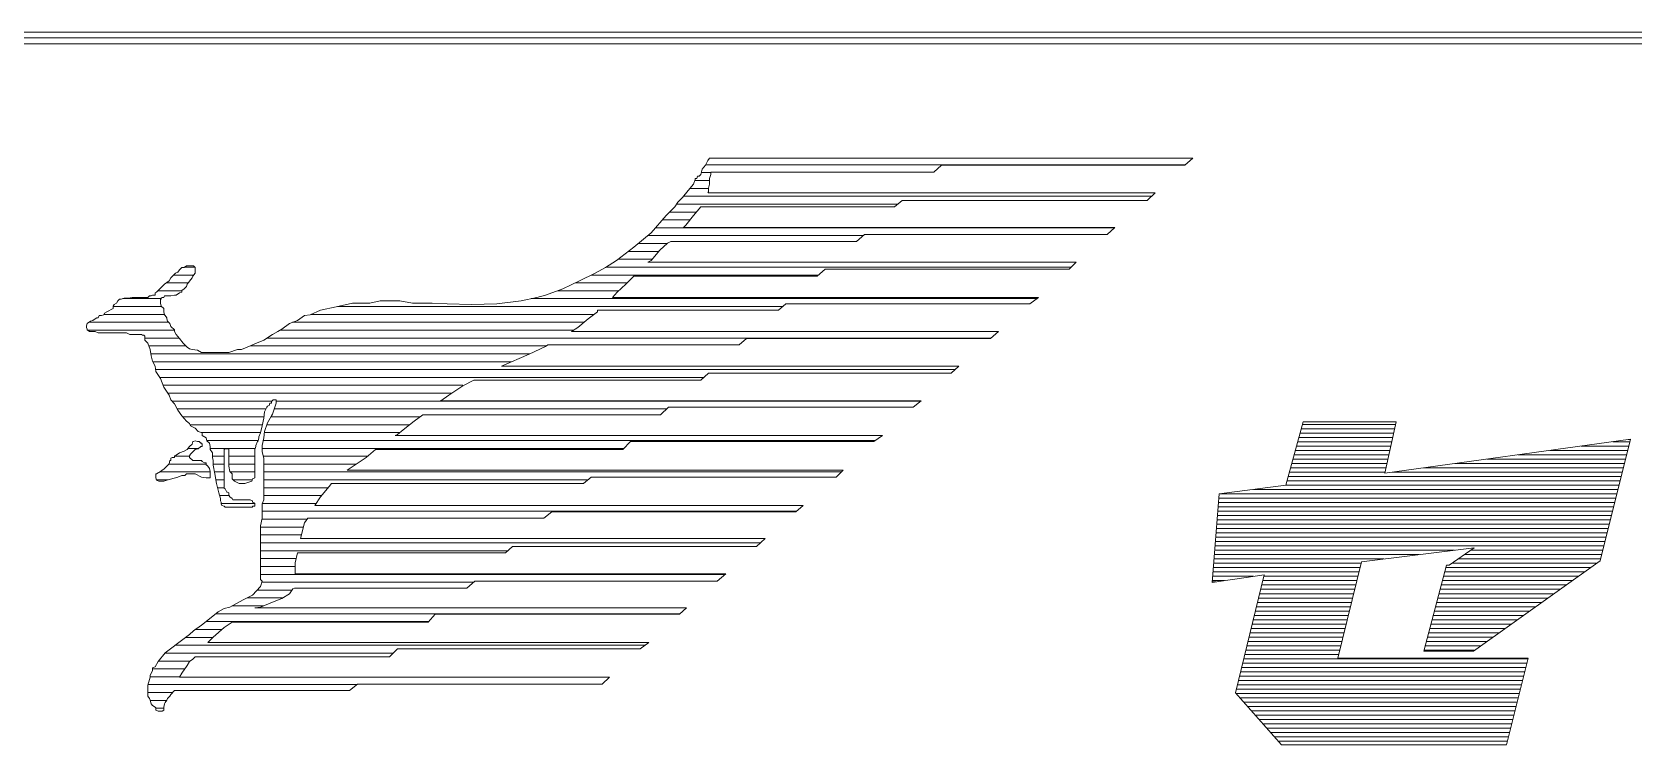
# Model space of a CAD drawing. Units: millimetres on the paper, enlarged 100 times. Extents: x -42050 to 42050, y -29700 to 29700.
# Drawn here: x -39295 to -35230, y -26979 to -25170 of the extents above; entities that cross this region are included whole.
import ezdxf

# ---------------------------------------------------------------- set-up
doc = ezdxf.new("R2010")
doc.units = ezdxf.units.MM
doc.header["$LTSCALE"] = 100
doc.layers.add('F-C_', color=134, linetype='Continuous', lineweight=18)

msp = doc.modelspace()

# ---------------------------------------------------------------- linework, layer by layer
at = {"layer": 'F-C_', "color": 2}
for p, q in [((-39835, -25185), (40195, -25185)), ((-39820, -25170), (40180, -25170)), ((-39820, -25200), (40180, -25200))]:
    msp.add_line(p, q, dxfattribs=at)
at = {"layer": 'F-C_', "color": 7, "lineweight": 9}
for p, q in [((-37576.3, -25489.8), (-36349.2, -25489.8)), ((-36369.1, -25507.8), (-36349.2, -25489.8)), ((-37596.8, -25526.7), (-37572.3, -25526.7)), ((-37585.5, -25506.8), (-36368, -25506.8)), ((-37572.3, -25525.8), (-37006.7, -25525.8)), ((-37006.7, -25525.8), (-36986.7, -25507.8)), ((-36986.7, -25507.8), (-36369.1, -25507.8)), ((-37625.8, -25566.7), (-37578.3, -25566.7)), ((-37613.3, -25546.7), (-37576.3, -25546.7)), ((-37659.5, -25606.7), (-37097.8, -25606.7)), ((-37641.9, -25586.7), (-36454, -25586.7)), ((-37598.3, -25613.7), (-37106.6, -25613.7)), ((-37578.3, -25577.8), (-36445.1, -25577.8)), ((-37106.6, -25613.7), (-37086.6, -25597.8)), ((-37086.6, -25597.8), (-36465.1, -25597.8)), ((-36465.1, -25597.8), (-36445.1, -25577.8)), ((-37695.7, -25646.7), (-37625.4, -25646.7)), ((-37677.2, -25626.7), (-37608.9, -25626.7)), ((-37732.7, -25686.6), (-37185.8, -25686.6)), ((-37712.9, -25666.7), (-36548.1, -25666.7)), ((-37642.3, -25665.7), (-36547, -25665.7)), ((-37202.6, -25701.7), (-37182.6, -25683.7)), ((-37182.6, -25683.7), (-36567, -25683.7)), ((-36567, -25683.7), (-36547, -25665.7)), ((-37782.3, -25726.6), (-37704.7, -25726.6)), ((-37757.1, -25706.6), (-37682.2, -25706.6)), ((-37674.2, -25701.7), (-37202.6, -25701.7)), ((-38925.4, -25779.6), (-38921.4, -25773.6)), ((-38921.4, -25773.6), (-38915.4, -25767.6)), ((-38915.4, -25767.6), (-38909.4, -25767.6)), ((-38909.4, -25767.6), (-38903.4, -25763.6)), ((-38907.8, -25766.6), (-38882.4, -25766.6)), ((-38903.4, -25763.6), (-38885.4, -25763.6)), ((-38885.4, -25763.6), (-38881.4, -25767.6)), ((-38881.4, -25767.6), (-38881.4, -25781.6)), ((-37866.1, -25781.6), (-37840.1, -25767.6)), ((-37840.1, -25767.6), (-37812.1, -25749.6)), ((-37838.5, -25766.6), (-36657.9, -25766.6)), ((-37808.2, -25746.6), (-37721.6, -25746.6)), ((-37732.2, -25753.6), (-36644.9, -25753.6)), ((-37302.5, -25789.6), (-37282.5, -25771.6)), ((-37282.5, -25771.6), (-36662.9, -25771.6)), ((-36662.9, -25771.6), (-36644.9, -25753.6)), ((-38954.8, -25806.6), (-38899.1, -25806.6)), ((-38936.3, -25786.6), (-38885.1, -25786.6)), ((-38931.4, -25781.6), (-38925.4, -25779.6)), ((-37916.5, -25806.6), (-37785.1, -25806.6)), ((-37906.1, -25801.6), (-37866.1, -25781.6)), ((-37876, -25786.6), (-37299.1, -25786.6)), ((-37768.2, -25789.6), (-37302.5, -25789.6)), ((-39065.1, -25846.5), (-38967.3, -25846.5)), ((-39041.3, -25843.6), (-39001.3, -25843.6)), ((-38976.3, -25826.5), (-38915.4, -25826.5)), ((-38481.7, -25857.6), (-38437.7, -25857.6)), ((-38115.9, -25859.6), (-38054, -25851.6)), ((-38028.7, -25846.5), (-36744.9, -25846.5)), ((-37961.6, -25826.5), (-37806.8, -25826.5)), ((-37822.1, -25843.6), (-36740.9, -25843.6)), ((-36762.9, -25859.6), (-36740.9, -25843.6)), ((-39112.7, -25886.5), (-38959.3, -25886.5)), ((-39089.2, -25866.5), (-38967.3, -25866.5)), ((-38587.3, -25886.5), (-37869.4, -25886.5)), ((-38519.2, -25866.5), (-37390.2, -25866.5)), ((-37910.1, -25919.5), (-37884.1, -25897.5)), ((-37860.1, -25875.6), (-37400.4, -25875.6)), ((-37400.4, -25875.6), (-37382.4, -25859.6)), ((-37382.4, -25859.6), (-36762.9, -25859.6)), ((-39153.8, -25926.5), (-38933.4, -25926.5)), ((-39150.6, -25906.5), (-38948.4, -25906.5)), ((-38707.5, -25951.5), (-38685.5, -25937.5)), ((-38666.5, -25926.5), (-37921.2, -25926.5)), ((-38633.9, -25906.5), (-37894.7, -25906.5)), ((-37926.1, -25929.5), (-37910.1, -25919.5)), ((-37926.1, -25929.5), (-36842.8, -25929.5)), ((-36862.8, -25947.5), (-36842.8, -25929.5)), ((-39009.3, -25946.5), (-38922.2, -25946.5)), ((-39009.3, -25951.5), (-39001.3, -25959.5)), ((-38998.7, -25966.4), (-38904.4, -25966.4)), ((-38741.9, -25966.4), (-37990.4, -25966.4)), ((-38699.6, -25946.5), (-36861.6, -25946.5)), ((-37986, -25963.5), (-37500.3, -25963.5)), ((-37500.3, -25963.5), (-37482.4, -25947.5)), ((-37482.4, -25947.5), (-36862.8, -25947.5)), ((-38993.9, -25986.4), (-38031.8, -25986.4)), ((-38988.8, -26006.4), (-38078.2, -26006.4)), ((-38103.9, -26017.5), (-38034, -25987.5)), ((-38103.9, -26017.5), (-36942.7, -26017.5)), ((-36962.7, -26035.4), (-36942.7, -26017.5)), ((-38982, -26026.4), (-36952.7, -26026.4)), ((-38971.4, -26046.4), (-37590.5, -26046.4)), ((-38173.9, -26053.4), (-37598.3, -26053.4)), ((-37598.3, -26053.4), (-37578.3, -26035.4)), ((-37578.3, -26035.4), (-36962.7, -26035.4)), ((-38963.2, -26066.4), (-38201.9, -26066.4)), ((-38950.9, -26086.4), (-38230.3, -26086.4)), ((-38940.4, -26106.3), (-38686.5, -26106.3)), ((-38933.4, -26113.4), (-38925.4, -26129.4)), ((-38926.9, -26126.3), (-38702, -26126.3)), ((-38705.5, -26133.4), (-38699.5, -26121.4)), ((-38679.5, -26121.4), (-38685.5, -26139.4)), ((-38681.2, -26126.3), (-37685.2, -26126.3)), ((-38675.5, -26106.3), (-37039.9, -26106.3)), ((-38303.8, -26141.4), (-37700.2, -26141.4)), ((-38259.8, -26105.4), (-37038.7, -26105.4)), ((-37700.2, -26141.4), (-37680.2, -26121.4)), ((-37680.2, -26121.4), (-37058.7, -26121.4)), ((-37058.7, -26121.4), (-37038.7, -26105.4)), ((-38912.8, -26146.3), (-38707.1, -26146.3)), ((-38894.4, -26166.3), (-38710.9, -26166.3)), ((-38697.5, -26161.4), (-38705.5, -26183.3)), ((-38699.3, -26166.3), (-38337.2, -26166.3)), ((-38689.2, -26146.3), (-38310.6, -26146.3)), ((-38866, -26186.3), (-38715.3, -26186.3)), ((-38851.7, -26206.3), (-38721.2, -26206.3)), ((-38708.9, -26206.3), (-37154.4, -26206.3)), ((-38705.9, -26186.3), (-38361.9, -26186.3)), ((-38373.7, -26193.3), (-37136.6, -26193.3)), ((-37796.1, -26229.3), (-37776.2, -26209.3)), ((-37776.2, -26209.3), (-37158.6, -26209.3)), ((-37158.6, -26209.3), (-37136.6, -26193.3)), ((-38933.4, -26246.2), (-38895.4, -26246.2)), ((-38899.1, -26226.3), (-38872.3, -26226.3)), ((-38843.4, -26226.3), (-38728.7, -26226.3)), ((-38837.4, -26246.2), (-38807.4, -26246.2)), ((-38795.5, -26246.2), (-38729.5, -26246.2)), ((-38711.5, -26226.3), (-37793.1, -26226.3)), ((-38708.8, -26246.2), (-38444, -26246.2)), ((-38495.7, -26281.3), (-38447.7, -26249.3)), ((-38447.7, -26249.3), (-38423.7, -26229.3)), ((-38423.7, -26229.3), (-37796.1, -26229.3)), ((-38979.7, -26306.2), (-38949.7, -26306.2)), ((-38970.9, -26286.2), (-38843.4, -26286.2)), ((-38948.3, -26266.2), (-38853.4, -26266.2)), ((-38835.4, -26266.2), (-38807.4, -26266.2)), ((-38832.3, -26286.2), (-38807.4, -26286.2)), ((-38828.9, -26306.2), (-38807.4, -26306.2)), ((-38795.5, -26266.2), (-38729.5, -26266.2)), ((-38792.5, -26286.2), (-38729.5, -26286.2)), ((-38784.5, -26306.2), (-38736.5, -26306.2)), ((-38707.5, -26266.2), (-38473.1, -26266.2)), ((-38707.5, -26286.2), (-37241.5, -26286.2)), ((-38707.5, -26306.2), (-37884.8, -26306.2)), ((-38495.7, -26281.3), (-37236.5, -26281.3)), ((-37896.1, -26315.3), (-37876.1, -26299.3)), ((-37876.1, -26299.3), (-37254.5, -26299.3)), ((-37254.5, -26299.3), (-37236.5, -26281.3)), ((-38824.7, -26326.2), (-38807.4, -26326.2)), ((-38819.4, -26346.2), (-38795, -26346.2)), ((-38707.5, -26326.2), (-38544.1, -26326.2)), ((-38707.5, -26346.2), (-38561, -26346.2)), ((-38535.6, -26315.3), (-37896.1, -26315.3)), ((-38815.4, -26366.2), (-38729.5, -26366.2)), ((-38711.5, -26386.1), (-37355.3, -26386.1)), ((-38711.1, -26366.2), (-38574.4, -26366.2)), ((-38577.6, -26371.2), (-37338.5, -26371.2)), ((-37996, -26403.2), (-37976, -26387.2)), ((-37976, -26387.2), (-37356.5, -26387.2)), ((-37356.5, -26387.2), (-37338.5, -26371.2)), ((-38715.5, -26426.1), (-38606.3, -26426.1)), ((-38712.1, -26406.1), (-38597.6, -26406.1)), ((-38595.6, -26403.2), (-37996, -26403.2)), ((-38715.5, -26446.1), (-38611.3, -26446.1)), ((-38715.5, -26466.1), (-37446.4, -26466.1)), ((-38613.6, -26455.2), (-37434.4, -26455.2)), ((-37456.4, -26475.1), (-37434.4, -26455.2)), ((-38715.5, -26486.1), (-38088.3, -26486.1)), ((-38715.5, -26506.1), (-38625, -26506.1)), ((-38621.6, -26491.1), (-38093.9, -26491.1)), ((-38093.9, -26491.1), (-38076, -26475.1)), ((-38076, -26475.1), (-37456.4, -26475.1)), ((-38715.5, -26526.1), (-38627.6, -26526.1)), ((-38715.5, -26546), (-37535.5, -26546)), ((-38627.6, -26545.1), (-37534.3, -26545.1)), ((-37556.3, -26563.1), (-37534.3, -26545.1)), ((-38723.6, -26586), (-38635.5, -26586)), ((-38711.5, -26563.1), (-38715.5, -26577.1)), ((-38712.3, -26566), (-38175.2, -26566)), ((-38629.6, -26581.1), (-38191.9, -26581.1)), ((-38191.9, -26581.1), (-38171.9, -26563.1)), ((-38171.9, -26563.1), (-37556.3, -26563.1)), ((-38787.7, -26626), (-38707.9, -26626)), ((-38749.4, -26606), (-38659.8, -26606)), ((-38729.5, -26631), (-38715.5, -26629)), ((-38729.5, -26631), (-37634.3, -26631)), ((-38715.5, -26629), (-38685.5, -26617)), ((-37652.2, -26647), (-37634.3, -26631)), ((-38854.1, -26666), (-38288.9, -26666)), ((-38829.5, -26646), (-37651.1, -26646)), ((-38787.5, -26667), (-38289.8, -26667)), ((-38289.8, -26667), (-38271.8, -26647)), ((-38271.8, -26647), (-37652.2, -26647)), ((-38905.1, -26705.9), (-38835.4, -26705.9)), ((-38882.2, -26685.9), (-38813.2, -26685.9)), ((-38958.1, -26745.9), (-38378.7, -26745.9)), ((-38931.9, -26725.9), (-37739.7, -26725.9)), ((-38849.4, -26719), (-37730.2, -26719)), ((-38387.7, -26754.9), (-38367.7, -26735)), ((-38367.7, -26735), (-37752.2, -26735)), ((-37752.2, -26735), (-37730.2, -26719)), ((-38989.3, -26785.9), (-38907.6, -26785.9)), ((-38974.5, -26765.9), (-38894, -26765.9)), ((-38881.4, -26754.9), (-38387.7, -26754.9)), ((-39001, -26825.8), (-38470.9, -26825.8)), ((-38995.3, -26805.9), (-38920.7, -26805.9)), ((-38921.4, -26806.9), (-37830.1, -26806.9)), ((-38489.7, -26840.9), (-38469.7, -26824.9)), ((-38469.7, -26824.9), (-37848.1, -26824.9)), ((-37848.1, -26824.9), (-37830.1, -26806.9)), ((-39001.3, -26845.8), (-38938.3, -26845.8)), ((-38995.3, -26864.9), (-38993.3, -26874.9)), ((-38995.3, -26865.8), (-38954, -26865.8)), ((-38959.3, -26874.9), (-38957.3, -26870.9)), ((-38943.3, -26850.9), (-38933.4, -26840.9)), ((-38933.4, -26840.9), (-38489.7, -26840.9)), ((-38981.3, -26885.8), (-38961.3, -26885.8))]:
    msp.add_line(p, q, dxfattribs=at)
at = {"layer": 'F-C_'}
for p, q in [((-36069, -26159.2), (-36113.1, -26320)), ((-36073.7, -26176.4), (-35837, -26176.4)), ((-36070.7, -26165.4), (-35834.6, -26165.4)), ((-36069, -26159.2), (-35833.2, -26159.2)), ((-35833.2, -26159.2), (-35861.9, -26289.2)), ((-36085.8, -26220.5), (-35846.7, -26220.5)), ((-36082.8, -26209.5), (-35844.3, -26209.5)), ((-36079.8, -26198.4), (-35841.9, -26198.4)), ((-36076.8, -26187.4), (-35839.5, -26187.4)), ((-35861.9, -26289.2), (-35238.3, -26203.2)), ((-35363.4, -26220.5), (-35242.6, -26220.5)), ((-35238.3, -26203.2), (-35315.4, -26511.7)), ((-35283.4, -26209.5), (-35239.9, -26209.5)), ((-35243.4, -26203.9), (-35238.5, -26203.9)), ((-36097.9, -26264.5), (-35856.5, -26264.5)), ((-36094.9, -26253.5), (-35854, -26253.5)), ((-36091.8, -26242.5), (-35851.6, -26242.5)), ((-36088.8, -26231.5), (-35849.2, -26231.5)), ((-35683.2, -26264.5), (-35253.6, -26264.5)), ((-35603.2, -26253.5), (-35250.9, -26253.5)), ((-35523.3, -26242.5), (-35248.1, -26242.5)), ((-35443.3, -26231.5), (-35245.4, -26231.5)), ((-36106.9, -26297.6), (-35261.9, -26297.6)), ((-36103.9, -26286.6), (-35861.3, -26286.6)), ((-36100.9, -26275.6), (-35858.9, -26275.6)), ((-35843, -26286.6), (-35259.1, -26286.6)), ((-35763.1, -26275.6), (-35256.4, -26275.6)), ((-36282.7, -26342.1), (-36113.1, -26320)), ((-36279.7, -26341.7), (-35272.9, -26341.7)), ((-36194.9, -26330.7), (-35270.2, -26330.7)), ((-36113, -26319.6), (-35267.4, -26319.6)), ((-36110, -26308.6), (-35264.6, -26308.6)), ((-36286.2, -26385.7), (-35283.9, -26385.7)), ((-36285.3, -26374.7), (-35281.2, -26374.7)), ((-36284.4, -26363.7), (-35278.4, -26363.7)), ((-36283.6, -26352.7), (-35275.7, -26352.7)), ((-36288.8, -26418.8), (-35292.2, -26418.8)), ((-36287.9, -26407.8), (-35289.4, -26407.8)), ((-36287, -26396.8), (-35286.7, -26396.8)), ((-36292.2, -26462.9), (-35303.2, -26462.9)), ((-36291.4, -26451.8), (-35300.4, -26451.8)), ((-36290.5, -26440.8), (-35297.7, -26440.8)), ((-36289.6, -26429.8), (-35294.9, -26429.8)), ((-36295.7, -26506.9), (-35864.5, -26506.9)), ((-36294.8, -26495.9), (-35774.9, -26495.9)), ((-36293.9, -26484.9), (-35685.4, -26484.9)), ((-36293.1, -26473.9), (-35306, -26473.9)), ((-35921.4, -26513.9), (-35634.9, -26478.7)), ((-35675.9, -26506.9), (-35314.2, -26506.9)), ((-35659.9, -26495.9), (-35311.5, -26495.9)), ((-35643.9, -26484.9), (-35308.7, -26484.9)), ((-36298.3, -26540), (-35927.7, -26540)), ((-36297.4, -26529), (-35925, -26529)), ((-36296.5, -26517.9), (-35922.3, -26517.9)), ((-36168.2, -26547), (-36240.9, -26846.7)), ((-35921.4, -26513.9), (-35980.9, -26758.5)), ((-35705.4, -26522.7), (-35762.7, -26740.9)), ((-35710, -26540), (-35355.1, -26540)), ((-35707.1, -26529), (-35339.6, -26529)), ((-35691.9, -26517.9), (-35324.1, -26517.9)), ((-35315.4, -26511.7), (-35637.1, -26740.9)), ((-36300.3, -26565.4), (-36291.1, -26565.4)), ((-36300, -26562), (-36268.4, -26562)), ((-36299.1, -26551), (-36194.9, -26551)), ((-36177.2, -26584), (-35938.4, -26584)), ((-36174.5, -26573), (-35935.7, -26573)), ((-36171.8, -26562), (-35933.1, -26562)), ((-36169.1, -26551), (-35930.4, -26551)), ((-35721.5, -26584), (-35416.9, -26584)), ((-35718.6, -26573), (-35401.5, -26573)), ((-35715.7, -26562), (-35386, -26562)), ((-35712.9, -26551), (-35370.5, -26551)), ((-36187.8, -26628.1), (-35949.1, -26628.1)), ((-36185.2, -26617.1), (-35946.5, -26617.1)), ((-36182.5, -26606.1), (-35943.8, -26606.1)), ((-36179.8, -26595.1), (-35941.1, -26595.1)), ((-35733.1, -26628.1), (-35478.8, -26628.1)), ((-35730.2, -26617.1), (-35463.3, -26617.1)), ((-35727.3, -26606.1), (-35447.9, -26606.1)), ((-35724.4, -26595.1), (-35432.4, -26595.1)), ((-36198.5, -26672.2), (-35959.9, -26672.2)), ((-36195.9, -26661.2), (-35957.2, -26661.2)), ((-36193.2, -26650.2), (-35954.5, -26650.2)), ((-36190.5, -26639.1), (-35951.8, -26639.1)), ((-35744.7, -26672.2), (-35540.7, -26672.2)), ((-35741.8, -26661.2), (-35525.2, -26661.2)), ((-35738.9, -26650.2), (-35509.7, -26650.2)), ((-35736, -26639.1), (-35494.3, -26639.1)), ((-36206.6, -26705.2), (-35967.9, -26705.2)), ((-36203.9, -26694.2), (-35965.2, -26694.2)), ((-36201.2, -26683.2), (-35962.5, -26683.2)), ((-35753.4, -26705.2), (-35587.1, -26705.2)), ((-35750.5, -26694.2), (-35571.6, -26694.2)), ((-35747.6, -26683.2), (-35556.2, -26683.2)), ((-36217.3, -26749.3), (-35978.6, -26749.3)), ((-36214.6, -26738.3), (-35976, -26738.3)), ((-36211.9, -26727.3), (-35973.3, -26727.3)), ((-36209.2, -26716.3), (-35970.6, -26716.3)), ((-35637.1, -26740.9), (-35762.7, -26740.9)), ((-35762, -26738.3), (-35633.5, -26738.3)), ((-35759.2, -26727.3), (-35618, -26727.3)), ((-35756.3, -26716.3), (-35602.5, -26716.3)), ((-36228, -26793.4), (-35507, -26793.4)), ((-36225.3, -26782.4), (-35504.3, -26782.4)), ((-36222.6, -26771.3), (-35501.5, -26771.3)), ((-36219.9, -26760.3), (-35498.8, -26760.3)), ((-35980.9, -26758.5), (-35498.3, -26758.5)), ((-35498.3, -26758.5), (-35553.4, -26978.9)), ((-36236, -26826.4), (-35515.3, -26826.4)), ((-36233.3, -26815.4), (-35512.5, -26815.4)), ((-36230.6, -26804.4), (-35509.8, -26804.4)), ((-36240.9, -26846.7), (-36124.1, -26978.9)), ((-36239.3, -26848.5), (-35520.8, -26848.5)), ((-36238.6, -26837.4), (-35518, -26837.4)), ((-36229.5, -26859.5), (-35523.5, -26859.5)), ((-36219.8, -26870.5), (-35526.3, -26870.5)), ((-36210.1, -26881.5), (-35529.1, -26881.5)), ((-36200.4, -26892.5), (-35531.8, -26892.5)), ((-36190.6, -26903.6), (-35534.6, -26903.6)), ((-36180.9, -26914.6), (-35537.3, -26914.6)), ((-36171.2, -26925.6), (-35540.1, -26925.6)), ((-36161.4, -26936.6), (-35542.8, -26936.6)), ((-36151.7, -26947.6), (-35545.6, -26947.6)), ((-36142, -26958.6), (-35548.3, -26958.6)), ((-36132.2, -26969.7), (-35551.1, -26969.7)), ((-36124.1, -26978.9), (-35553.4, -26978.9))]:
    msp.add_line(p, q, dxfattribs=at)
at = {"layer": 'F-C_', "color": 7, "lineweight": 9}
for points in [[(-37576.3, -25489.8), (-37580.3, -25495.8), (-37586.3, -25507.8), (-37594.3, -25517.8), (-37598.3, -25531.8), (-37602.3, -25535.8), (-37606.3, -25535.8), (-37608.3, -25541.8), (-37612.3, -25541.8), (-37612.3, -25543.8)], [(-37572.3, -25525.8), (-37572.3, -25531.8), (-37576.3, -25541.8), (-37576.3, -25555.8), (-37578.3, -25565.8), (-37578.3, -25575.8), (-37580.3, -25577.8)], [(-37812.1, -25749.6), (-37768.2, -25715.7), (-37724.2, -25679.7), (-37686.2, -25635.7), (-37664.2, -25613.7), (-37656.2, -25601.8), (-37644.3, -25589.8), (-37630.3, -25571.8), (-37616.3, -25555.8), (-37612.3, -25543.8)], [(-37598.3, -25613.7), (-37616.3, -25635.7), (-37636.3, -25659.7), (-37642.3, -25665.7)], [(-37674.2, -25701.7), (-37682.2, -25705.7), (-37702.2, -25723.7), (-37724.2, -25749.6), (-37732.2, -25753.6)], [(-39001.3, -25843.6), (-38997.3, -25839.6), (-38993.3, -25839.6), (-38989.3, -25837.6), (-38983.3, -25837.6), (-38983.3, -25831.6), (-38979.3, -25829.6), (-38959.3, -25809.6), (-38947.3, -25801.6), (-38943.3, -25793.6), (-38931.4, -25781.6)], [(-38881.4, -25781.6), (-38887.4, -25789.6), (-38889.4, -25793.6), (-38901.4, -25809.6), (-38903.4, -25815.6), (-38909.4, -25821.6), (-38915.4, -25825.6), (-38915.4, -25829.6), (-38921.4, -25831.6), (-38929.4, -25837.6), (-38933.4, -25837.6), (-38943.3, -25839.6), (-38959.3, -25839.6), (-38961.3, -25843.6), (-38965.3, -25843.6), (-38967.3, -25845.6), (-38967.3, -25847.6), (-38969.3, -25847.6), (-38969.3, -25857.6), (-38967.3, -25865.6), (-38961.3, -25871.6), (-38961.3, -25879.6), (-38959.3, -25887.6), (-38957.3, -25889.6), (-38953.3, -25895.5), (-38953.3, -25897.5), (-38951.3, -25903.5), (-38945.3, -25909.5), (-38943.3, -25917.5), (-38933.4, -25925.5), (-38933.4, -25929.5), (-38929.4, -25937.5), (-38921.4, -25947.5), (-38911.4, -25959.5), (-38901.4, -25969.5), (-38895.4, -25973.5), (-38889.4, -25975.5), (-38875.4, -25977.5), (-38865.4, -25983.5), (-38795.5, -25983.5)], [(-38054, -25851.6), (-38014, -25843.6), (-37992, -25837.6), (-37948, -25821.6), (-37906.1, -25801.6)], [(-37768.2, -25789.6), (-37788.2, -25809.6), (-37810.1, -25829.6), (-37822.1, -25843.6)], [(-39113.2, -25887.6), (-39111.2, -25883.6), (-39105.2, -25879.6), (-39089.2, -25871.6), (-39089.2, -25865.6), (-39087.2, -25861.6), (-39081.3, -25857.6), (-39077.3, -25851.6), (-39073.3, -25847.6), (-39069.3, -25847.6), (-39061.3, -25845.6), (-39051.3, -25845.6), (-39041.3, -25843.6)], [(-38685.5, -25937.5), (-38671.5, -25929.5), (-38661.5, -25923.5), (-38641.6, -25909.5), (-38621.6, -25901.5), (-38603.6, -25889.6), (-38589.6, -25887.6), (-38563.6, -25875.6), (-38523.6, -25867.6), (-38481.7, -25857.6)], [(-38437.7, -25857.6), (-38411.7, -25851.6), (-38361.8, -25851.6), (-38329.8, -25857.6), (-38279.8, -25857.6), (-38241.8, -25859.6), (-38179.9, -25861.6), (-38115.9, -25859.6)], [(-39113.2, -25887.6), (-39119.2, -25889.6), (-39125.2, -25889.6), (-39127.2, -25895.5), (-39131.2, -25895.5), (-39135.2, -25897.5), (-39141.2, -25901.5), (-39147.2, -25903.5), (-39149.2, -25905.5), (-39155.2, -25909.5), (-39157.2, -25915.5), (-39157.2, -25919.5), (-39155.2, -25923.5), (-39155.2, -25925.5), (-39149.2, -25929.5), (-39135.2, -25929.5), (-39127.2, -25933.5), (-39055.3, -25933.5), (-39047.3, -25937.5), (-39017.3, -25937.5), (-39015.3, -25939.5), (-39011.3, -25939.5), (-39009.3, -25941.5), (-39009.3, -25951.5)], [(-37884.1, -25897.5), (-37860.1, -25879.6), (-37860.1, -25875.6)], [(-39001.3, -25959.5), (-38995.3, -25975.5), (-38993.3, -25991.5), (-38989.3, -26005.5), (-38983.3, -26017.5), (-38981.3, -26031.5), (-38969.3, -26049.4), (-38961.3, -26071.4), (-38947.3, -26091.4), (-38943.3, -26103.4), (-38933.4, -26113.4)], [(-38795.5, -25983.5), (-38773.5, -25975.5), (-38763.5, -25975.5), (-38749.5, -25969.5), (-38729.5, -25961.5), (-38707.5, -25951.5)], [(-38034, -25987.5), (-37992, -25967.5), (-37986, -25963.5)], [(-38257.8, -26105.4), (-38237.8, -26091.4), (-38201.9, -26067.4), (-38173.9, -26053.4)], [(-38925.4, -26129.4), (-38915.4, -26143.4), (-38903.4, -26157.4), (-38895.4, -26163.4), (-38893.4, -26169.4), (-38881.4, -26175.4), (-38873.4, -26183.3), (-38863.4, -26187.3), (-38863.4, -26193.3), (-38853.4, -26199.3), (-38851.4, -26207.3), (-38845.4, -26213.3), (-38843.4, -26221.3), (-38843.4, -26229.3), (-38837.4, -26237.3), (-38837.4, -26249.3), (-38835.4, -26257.3), (-38835.4, -26269.3), (-38831.4, -26291.3), (-38827.4, -26315.3), (-38821.4, -26339.2), (-38817.4, -26353.2), (-38817.4, -26359.2), (-38815.4, -26363.2), (-38815.4, -26367.2), (-38813.4, -26371.2), (-38807.4, -26373.2), (-38805.4, -26375.2), (-38735.5, -26375.2), (-38735.5, -26373.2), (-38729.5, -26373.2), (-38729.5, -26365.2), (-38735.5, -26363.2), (-38735.5, -26359.2), (-38741.5, -26357.2), (-38785.5, -26357.2), (-38787.5, -26353.2), (-38793.5, -26349.2), (-38795.5, -26345.2), (-38795.5, -26339.2)], [(-38807.4, -26229.3), (-38805.4, -26227.3), (-38795.5, -26227.3), (-38795.5, -26271.3), (-38793.5, -26285.3), (-38787.5, -26291.3), (-38787.5, -26303.3), (-38781.5, -26309.3), (-38769.5, -26315.3), (-38755.5, -26315.3), (-38737.5, -26309.3), (-38735.5, -26303.3), (-38729.5, -26301.3), (-38729.5, -26229.3), (-38727.5, -26221.3), (-38727.5, -26219.3), (-38723.5, -26209.3), (-38721.5, -26207.3), (-38719.5, -26199.3), (-38719.5, -26197.3), (-38715.5, -26187.3), (-38711.5, -26169.4), (-38707.5, -26149.4), (-38705.5, -26133.4)], [(-38699.5, -26121.4), (-38697.5, -26119.4), (-38693.5, -26117.4), (-38691.5, -26111.4), (-38687.5, -26111.4), (-38687.5, -26107.4), (-38683.5, -26103.4), (-38675.5, -26103.4), (-38675.5, -26111.4), (-38679.5, -26121.4)], [(-38685.5, -26139.4), (-38687.5, -26143.4), (-38697.5, -26161.4)], [(-38373.7, -26193.3), (-38367.7, -26191.3), (-38353.8, -26179.3), (-38325.8, -26157.4), (-38303.8, -26141.4)], [(-38705.5, -26183.3), (-38707.5, -26199.3), (-38711.5, -26219.3), (-38711.5, -26235.3), (-38707.5, -26251.3), (-38707.5, -26357.2), (-38711.5, -26367.2), (-38711.5, -26403.2), (-38715.5, -26423.2), (-38715.5, -26559.1), (-38711.5, -26563.1)], [(-38947.3, -26265.3), (-38945.3, -26257.3), (-38943.3, -26257.3), (-38943.3, -26251.3), (-38939.4, -26249.3), (-38933.4, -26249.3), (-38933.4, -26245.3), (-38929.4, -26243.3), (-38921.4, -26237.3), (-38909.4, -26233.3), (-38901.4, -26229.3), (-38895.4, -26221.3), (-38889.4, -26215.3), (-38887.4, -26209.3), (-38885.4, -26209.3), (-38881.4, -26207.3), (-38875.4, -26209.3), (-38871.4, -26209.3), (-38867.4, -26213.3), (-38865.4, -26213.3), (-38863.4, -26215.3), (-38863.4, -26221.3), (-38867.4, -26221.3), (-38873.4, -26227.3), (-38881.4, -26229.3), (-38893.4, -26241.3), (-38895.4, -26245.3), (-38895.4, -26249.3), (-38887.4, -26257.3)], [(-38887.4, -26257.3), (-38865.4, -26257.3), (-38863.4, -26259.3), (-38857.4, -26263.3), (-38853.4, -26263.3), (-38853.4, -26269.3), (-38851.4, -26269.3), (-38849.4, -26271.3), (-38845.4, -26277.3), (-38843.4, -26285.3), (-38843.4, -26301.3), (-38853.4, -26301.3), (-38865.4, -26299.3), (-38881.4, -26291.3), (-38903.4, -26291.3), (-38907.4, -26295.3), (-38915.4, -26295.3), (-38925.4, -26299.3), (-38953.3, -26307.3), (-38961.3, -26309.3), (-38973.3, -26309.3), (-38979.3, -26307.3), (-38981.3, -26301.3), (-38981.3, -26291.3), (-38979.3, -26291.3), (-38969.3, -26285.3), (-38965.3, -26281.3), (-38961.3, -26279.3), (-38947.3, -26265.3)], [(-38795.5, -26339.2), (-38799.5, -26337.2), (-38801.4, -26337.2), (-38805.4, -26329.2), (-38807.4, -26327.2), (-38807.4, -26229.3)], [(-38577.6, -26371.2), (-38563.6, -26349.2), (-38541.6, -26323.3), (-38535.6, -26315.3)], [(-38613.6, -26455.2), (-38603.6, -26415.2), (-38595.6, -26403.2)], [(-38627.6, -26545.1), (-38627.6, -26517.1), (-38621.6, -26491.1)], [(-38715.5, -26577.1), (-38735.5, -26599.1), (-38759.5, -26611), (-38793.5, -26629), (-38807.4, -26633), (-38823.4, -26641), (-38845.4, -26659), (-38865.4, -26675), (-38885.4, -26689), (-38895.4, -26699), (-38909.4, -26709), (-38957.3, -26745), (-38975.3, -26766.9), (-38983.3, -26780.9), (-38989.3, -26782.9), (-38989.3, -26790.9), (-38993.3, -26796.9), (-38995.3, -26802.9), (-38995.3, -26806.9), (-38997.3, -26812.9), (-39001.3, -26826.9), (-39001.3, -26854.9), (-38997.3, -26860.9), (-38995.3, -26864.9)], [(-38685.5, -26617), (-38661.5, -26607.1), (-38641.6, -26595.1), (-38633.6, -26583.1), (-38629.6, -26581.1)], [(-38849.4, -26719), (-38835.4, -26705), (-38807.4, -26681), (-38787.5, -26667)], [(-38921.4, -26806.9), (-38915.4, -26796.9), (-38901.4, -26776.9), (-38895.4, -26766.9), (-38887.4, -26760.9), (-38881.4, -26754.9)], [(-38993.3, -26874.9), (-38989.3, -26878.9), (-38983.3, -26882.9), (-38981.3, -26884.9), (-38981.3, -26890.9), (-38975.3, -26892.9), (-38965.3, -26892.9), (-38961.3, -26890.9), (-38961.3, -26882.9), (-38959.3, -26874.9)], [(-38957.3, -26870.9), (-38953.3, -26864.9), (-38951.3, -26860.9), (-38945.3, -26854.9), (-38943.3, -26850.9)]]:
    msp.add_lwpolyline(points, dxfattribs=at)
at = {"layer": 'F-C_'}
for points in [[(-36282.7, -26342.1), (-36300.4, -26566.8), (-36168.2, -26547)], [(-35634.9, -26478.7), (-35698.8, -26522.7), (-35705.4, -26522.7)]]:
    msp.add_lwpolyline(points, dxfattribs=at)

doc.saveas('drawing.dxf')
